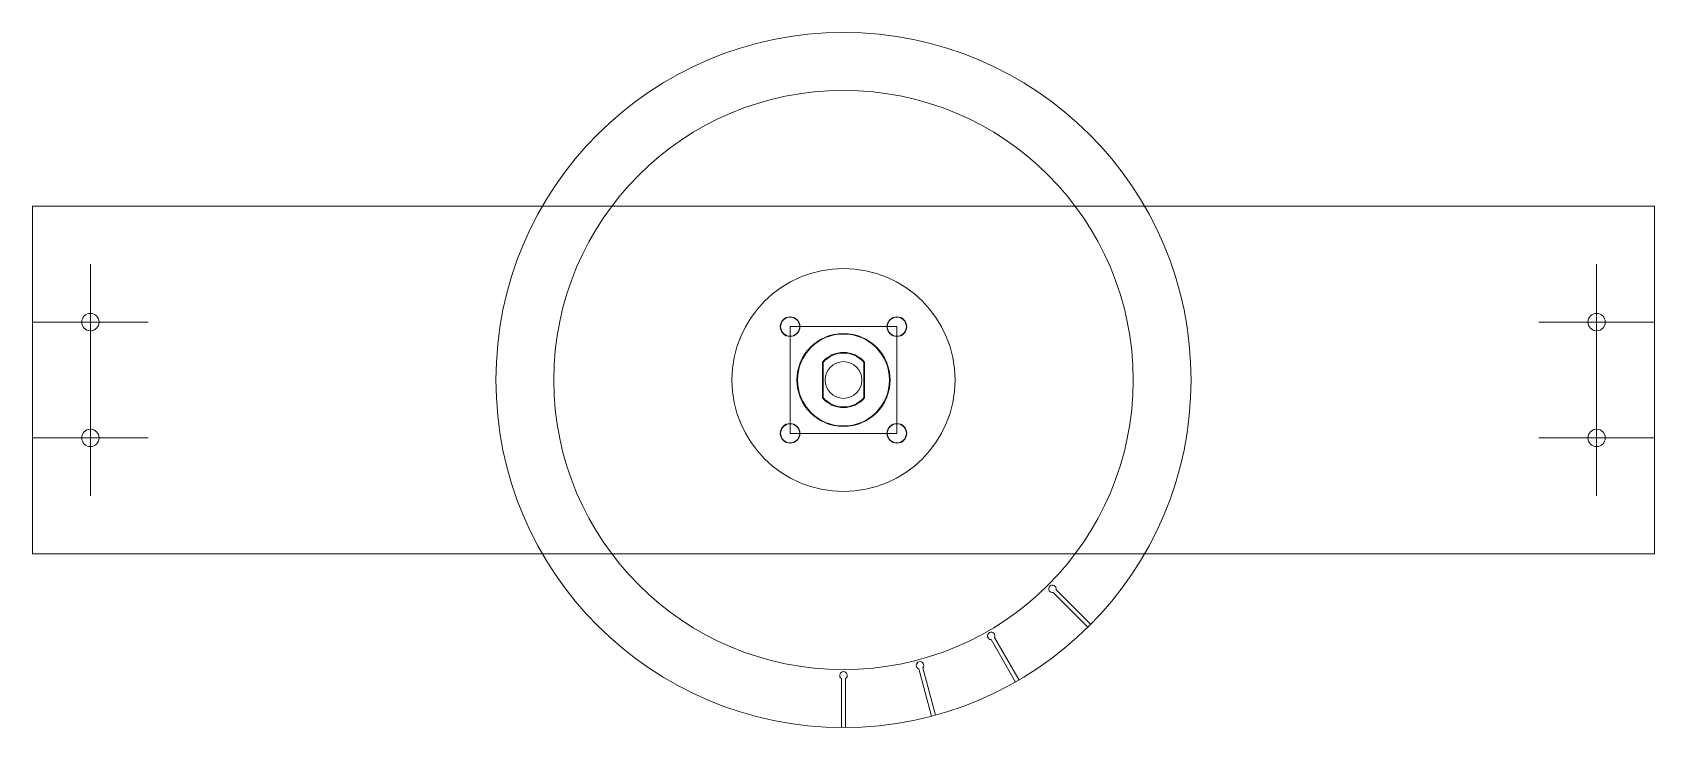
# Model space of a CAD drawing. Header units: millimetres. Extents: x -140 to 140, y -60 to 60.
import ezdxf

# ---------------------------------------------------------------- set-up
doc = ezdxf.new("R2010")
doc.units = ezdxf.units.MM
for name, color, linetype, lineweight, true_color in [('guides', 1, 'CONTINUOUS', 0, 0xff0000), ('mounting', 7, 'CONTINUOUS', 0, 0x000000), ('pulley_inside', 7, 'CONTINUOUS', 0, 0x000000), ('pulley_rim', 7, 'CONTINUOUS', 0, 0x000000)]:
    doc.layers.add(name, color=color, linetype=linetype, lineweight=lineweight, true_color=true_color)

msp = doc.modelspace()

# ---------------------------------------------------------------- linework, layer by layer
at = {"layer": 'guides'}
for p, q in [((-140, 30), (-140, -30)), ((-140, 30), (140, 30)), ((140, 30), (140, -30)), ((-130, 20), (-130, -20)), ((130, 20), (130, -20)), ((-140, 10), (-120, 10)), ((-9.21, 9.21), (-9.21, -9.21)), ((-9.21, 9.21), (9.21, 9.21)), ((9.21, 9.21), (9.21, -9.21)), ((140, 10), (120, 10)), ((-3.62, 3.1), (-3.62, -3.1)), ((3.62, 3.1), (3.62, -3.1)), ((-120, -10), (-140, -10)), ((-9.21, -9.21), (9.21, -9.21)), ((120, -10), (140, -10)), ((140, -30), (-140, -30))]:
    msp.add_line(p, q, dxfattribs=at)
for centre, radius in [((0, 0), 19.25), ((-9.21, 9.21), 1.65), ((9.21, 9.21), 1.65), ((0, 0), 7.94), ((0, 0), 3.17), ((-9.21, -9.21), 1.65), ((9.21, -9.21), 1.65)]:
    msp.add_circle(centre, radius, dxfattribs=at)
for start, end in [(40.5358, 139.4642), (220.5358, 319.4642)]:
    msp.add_arc((0, 0), 4.76, start, end, dxfattribs=at)
at = {"layer": 'mounting'}
for p, q in [((-140, 30), (140, 30)), ((-140, -30), (-140, 30)), ((140, 30), (140, -30)), ((140, -30), (-140, -30))]:
    msp.add_line(p, q, dxfattribs=at)
for centre, radius in [((-130, 10), 1.5), ((130, 10), 1.5), ((-9.21, 9.21), 1.7), ((9.21, 9.21), 1.7), ((0, 0), 8.04), ((-9.21, -9.21), 1.7), ((9.21, -9.21), 1.7), ((-130, -10), 1.5), ((130, -10), 1.5)]:
    msp.add_circle(centre, radius, dxfattribs=at)
at = {"layer": 'pulley_inside'}
for p, q in [((-3.52, 3.06), (-3.52, -3.06)), ((3.52, 3.06), (3.52, -3.06))]:
    msp.add_line(p, q, dxfattribs=at)
msp.add_circle((0, 0), 50, dxfattribs=at)
for start, end in [(40.9875, 139.0125), (220.9875, 319.0125)]:
    msp.add_arc((0, 0), 4.66, start, end, dxfattribs=at)
at = {"layer": 'pulley_rim'}
for p, q in [((-3.52, 3.06), (-3.52, -3.06)), ((3.52, 3.06), (3.52, -3.06)), ((42.67, -42.18), (36.7, -36.2)), ((42.18, -42.67), (36.2, -36.7)), ((30.3, -51.79), (26.08, -44.47)), ((29.7, -52.14), (25.47, -44.82)), ((15.19, -58.05), (13, -49.88)), ((15.87, -57.86), (13.68, -49.7)), ((-0.35, -60), (-0.35, -51.55)), ((0.35, -60), (0.35, -51.55))]:
    msp.add_line(p, q, dxfattribs=at)
msp.add_circle((0, 0), 60, dxfattribs=at)
for centre, radius, start, end in [((0, 0), 4.66, 40.9875, 139.0125), ((0, 0), 4.66, 220.9875, 319.0125), ((36.06, -36.06), 0.65, 347.579, 282.421), ((25.5, -44.17), 0.65, 332.579, 267.421), ((0, -51), 0.65, 302.579, 237.421), ((13.2, -49.26), 0.65, 317.579, 252.421)]:
    msp.add_arc(centre, radius, start, end, dxfattribs=at)

doc.saveas('drawing.dxf')
